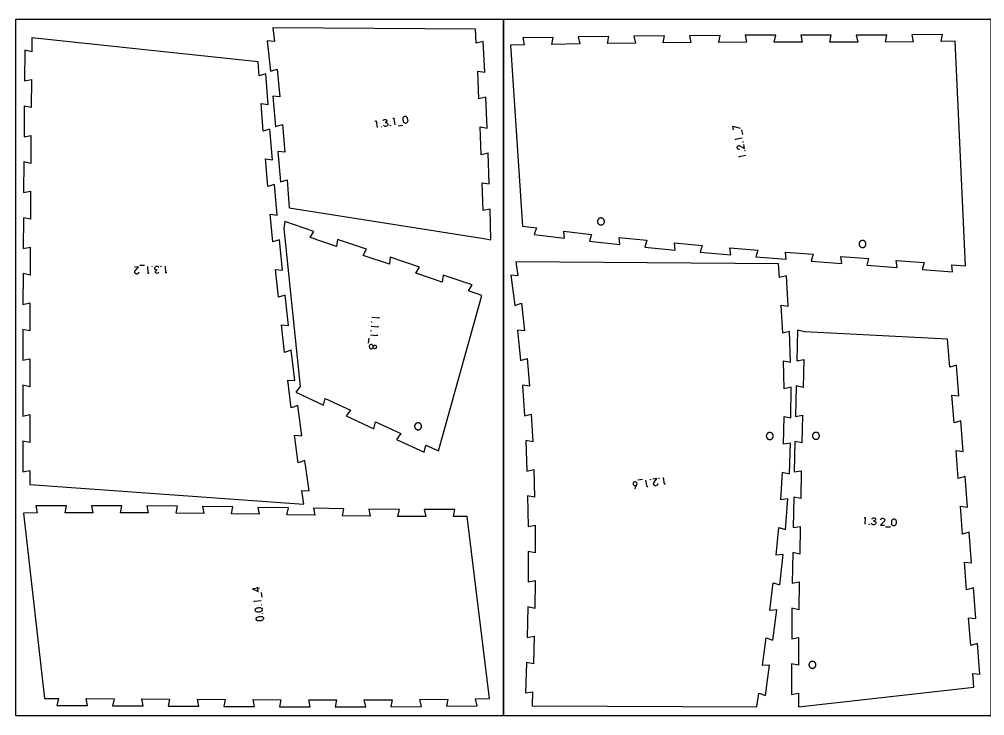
# Model space of a CAD drawing. Header units: millimetres. Extents: x 0 to 7990, y -2108 to -1000.
# Drawn here: x 2105 to 3491, y -2000 to -1000 of the extents above; entities that cross this region are included whole.
import ezdxf

# ---------------------------------------------------------------- set-up
doc = ezdxf.new("R2010")
doc.units = ezdxf.units.MM
doc.header["$MEASUREMENT"] = 0
for name, color, linetype, true_color in [('Default', 18, 'Continuous', 0x000000), ('nest$l_engrave_text', 5, 'Continuous', 0x0000ff), ('nest$l_inner_cut', 3, 'Continuous', 0x00ff00), ('nest$l_outer_cut', 1, 'Continuous', 0xff0000)]:
    doc.layers.add(name, color=color, linetype=linetype, true_color=true_color)

msp = doc.modelspace()

# ---------------------------------------------------------------- linework, layer by layer
at = {"layer": 'Default'}
for points in [[(2100, -2000), (2100, -1000), (2800, -1000), (2800, -2000)], [(2800, -2000), (2800, -1000), (3500, -1000), (3500, -2000)]]:
    msp.add_lwpolyline(points, close=True, dxfattribs=at)
at = {"layer": 'nest$l_engrave_text'}
for points in [[(2616, -1146.2), (2617.4, -1146), (2619, -1155.6)], [(2627.5, -1145.9), (2627.9, -1145), (2628.3, -1144.5), (2628.9, -1144), (2629.7, -1143.7), (2630.7, -1143.7), (2631.5, -1144.1), (2632.2, -1144.7), (2632.5, -1145.6), (2632.4, -1146.5), (2632, -1147.3), (2631.3, -1147.9), (2630.4, -1148.2), (2631.8, -1148.4), (2632.9, -1148.8), (2633.6, -1149.4), (2633.9, -1150.3), (2633.9, -1151), (2633.9, -1151.7), (2633.6, -1152.3), (2633.3, -1152.8), (2632.3, -1153.5), (2630.9, -1153.9), (2630.1, -1153.9), (2629.3, -1153.5), (2628.7, -1153), (2628.1, -1152.2)], [(2641.2, -1142.2), (2642.6, -1142), (2644.2, -1151.6)], [(2649, -1152.9), (2655.7, -1151.8)], [(3130.6, -1158.9), (3129.4, -1153.4), (3140.1, -1156.4)], [(3144, -1165.2), (3142.5, -1158.6)], [(3133.7, -1173.5), (3133.4, -1172.1), (3142.9, -1170)], [(3139, -1187.1), (3138.5, -1187), (3137.8, -1187), (3137.3, -1186.7), (3136.8, -1186.4), (3136.2, -1185.7), (3135.8, -1184.8), (3135.7, -1184.3), (3135.7, -1183.7), (3135.8, -1183.2), (3136.1, -1182.7), (3136.8, -1181.8), (3137.3, -1181.5), (3137.8, -1181.3), (3138.8, -1181.3), (3139.1, -1181.3), (3139.2, -1181.4), (3139.7, -1181.5), (3146.2, -1185.3), (3145, -1179.6)], [(3139, -1198.5), (3138.7, -1197.1), (3148.3, -1195)], [(2276.5, -1363), (2276.4, -1363.5), (2276.2, -1364.2), (2275.9, -1364.7), (2275.5, -1365.1), (2274.7, -1365.6), (2273.8, -1365.8), (2273.2, -1365.8), (2272.7, -1365.7), (2272.1, -1365.5), (2271.7, -1365.1), (2271, -1364.2), (2270.8, -1363.7), (2270.7, -1363.2), (2270.8, -1362.2), (2270.9, -1361.9), (2270.9, -1361.8), (2271.2, -1361.4), (2276, -1355.6), (2270.2, -1355.8)], [(2284.9, -1353.3), (2278.1, -1353.6)], [(2291.3, -1364.9), (2289.8, -1365), (2289.5, -1355.2)], [(2305.3, -1362.9), (2304.8, -1363.7), (2304.4, -1364.2), (2303.7, -1364.6), (2302.8, -1364.8), (2301.9, -1364.7), (2301.1, -1364.2), (2300.5, -1363.5), (2300.3, -1362.6), (2300.5, -1361.7), (2301.1, -1361), (2301.8, -1360.5), (2302.8, -1360.2), (2301.4, -1359.9), (2300.3, -1359.4), (2299.7, -1358.7), (2299.5, -1357.8), (2299.5, -1357), (2299.7, -1356.4), (2300, -1355.8), (2300.4, -1355.3), (2301.5, -1354.7), (2302.9, -1354.5), (2303.7, -1354.6), (2304.5, -1355.1), (2305, -1355.7), (2305.5, -1356.6)], [(2316.8, -1364), (2315.3, -1364.1), (2315, -1354.3)], [(2620.1, -1440.5), (2619.9, -1441.9), (2610.2, -1441)], [(2621.2, -1427.8), (2621, -1429.2), (2611.3, -1428.3)], [(2618.9, -1453.2), (2618.8, -1454.6), (2609.1, -1453.8)], [(2606.7, -1458.1), (2606.1, -1464.9)], [(2999.9, -1660.6), (2993.2, -1661.7)], [(3007.6, -1671.3), (3006.2, -1671.5), (3004.7, -1661.9)], [(3021.5, -1666.7), (3021.5, -1667.2), (3021.3, -1667.9), (3021.1, -1668.4), (3020.8, -1668.8), (3020, -1669.4), (3019.1, -1669.8), (3018.6, -1669.9), (3018, -1669.8), (3017.4, -1669.6), (3016.9, -1669.4), (3016.2, -1668.6), (3015.9, -1668.1), (3015.7, -1667.6), (3015.7, -1666.6), (3015.8, -1666.3), (3015.8, -1666.2), (3016, -1665.7), (3020.1, -1659.4), (3014.4, -1660.3)], [(3032.9, -1667.3), (3031.5, -1667.5), (3029.9, -1657.9)], [(2988.9, -1674.4), (2991.5, -1668.5), (2991.7, -1668), (2991.8, -1667.4), (2991.9, -1667), (2991.8, -1666.2), (2991.5, -1665.5), (2991, -1664.9), (2990.4, -1664.5), (2989.7, -1664.3), (2988.9, -1664.2), (2988.1, -1664.4), (2987.4, -1664.8), (2986.8, -1665.3), (2986.4, -1666.1), (2986.3, -1666.7), (2986.4, -1667.5), (2986.6, -1668.3), (2987.1, -1668.9), (2987.7, -1669.4), (2988.5, -1669.6), (2989.2, -1669.6), (2990.1, -1669.4), (2990.5, -1669.2), (2990.9, -1669), (2991.3, -1668.6), (2991.7, -1668)], [(3318, -1715.3), (3319.4, -1715.4), (3318.9, -1725.1)], [(3329.2, -1717.4), (3329.8, -1716.6), (3330.3, -1716.1), (3331, -1715.8), (3331.9, -1715.7), (3332.8, -1715.9), (3333.6, -1716.4), (3334.1, -1717.2), (3334.2, -1718.1), (3334, -1719), (3333.3, -1719.7), (3332.5, -1720.1), (3331.6, -1720.3), (3332.9, -1720.7), (3333.9, -1721.3), (3334.5, -1722.1), (3334.6, -1723), (3334.5, -1723.7), (3334.3, -1724.4), (3333.9, -1724.9), (3333.5, -1725.3), (3332.4, -1725.9), (3330.9, -1726), (3330.1, -1725.8), (3329.4, -1725.2), (3329, -1724.6), (3328.5, -1723.7)], [(3341.7, -1718.9), (3341.8, -1718.5), (3342.1, -1717.8), (3342.5, -1717.3), (3342.9, -1717), (3343.7, -1716.5), (3344.7, -1716.4), (3345.2, -1716.4), (3345.8, -1716.6), (3346.3, -1716.9), (3346.7, -1717.2), (3347.3, -1718.2), (3347.5, -1718.7), (3347.5, -1719.2), (3347.3, -1720.2), (3347.2, -1720.5), (3347.2, -1720.6), (3346.9, -1721), (3341.6, -1726.3), (3347.4, -1726.6)], [(3348.8, -1728.7), (3355.6, -1729)], [(2449.9, -1816.7), (2439.9, -1817.9), (2448, -1821.7), (2447.2, -1815.6)], [(2453.5, -1829.8), (2452.7, -1823)], [(2442.6, -1837.1), (2442.4, -1835.7), (2452.1, -1834.5)]]:
    msp.add_lwpolyline(points, dxfattribs=at)
for points in [[(2658.5, -1149.1), (2657.9, -1148.7), (2657.2, -1148), (2656.7, -1147.1), (2656.7, -1147), (2656.6, -1146.8), (2656.5, -1146.5), (2656.4, -1146.1), (2656.2, -1144.9), (2656, -1143.6), (2656, -1143.1), (2656, -1142.8), (2656, -1142.5), (2656, -1142.4), (2656.3, -1141.2), (2656.5, -1140.7), (2656.6, -1140.4), (2657.2, -1139.8), (2657.8, -1139.4), (2658.4, -1139.2), (2659.2, -1139.1), (2660, -1139.3), (2660.6, -1139.7), (2661.2, -1140.3), (2661.5, -1140.9), (2661.9, -1141.7), (2662.1, -1142.4), (2662.3, -1143.4), (2662.5, -1144.4), (2662.6, -1145.2), (2662.6, -1146.1), (2662.5, -1146.7), (2662.3, -1147.4), (2662, -1148), (2661.6, -1148.6), (2661.2, -1148.9), (2660.6, -1149.2), (2660.1, -1149.4), (2659.3, -1149.4)], [(2625.3, -1154.2), (2625.4, -1154.2), (2625.5, -1154.3), (2625.5, -1154.5), (2625.3, -1154.6), (2625.2, -1154.6), (2625.1, -1154.4), (2625.1, -1154.2)], [(2637.9, -1152.2), (2638.1, -1152.2), (2638.1, -1152.3), (2638.1, -1152.5), (2637.9, -1152.6), (2637.8, -1152.6), (2637.7, -1152.4), (2637.7, -1152.2)], [(3143.8, -1176.3), (3143.8, -1176.1), (3144, -1176), (3144.2, -1176), (3144.3, -1176.2), (3144.2, -1176.4), (3144.1, -1176.5), (3143.9, -1176.4)], [(3146.5, -1188.8), (3146.5, -1188.6), (3146.6, -1188.5), (3146.8, -1188.5), (3146.9, -1188.7), (3146.9, -1188.9), (3146.7, -1189), (3146.5, -1188.9)], [(2295.8, -1355.4), (2295.6, -1355.4), (2295.6, -1355.2), (2295.6, -1355), (2295.8, -1355), (2295.9, -1355), (2296, -1355.2), (2296, -1355.4)], [(2308.5, -1355), (2308.4, -1354.9), (2308.3, -1354.8), (2308.4, -1354.6), (2308.5, -1354.5), (2308.7, -1354.6), (2308.8, -1354.7), (2308.7, -1354.9)], [(2611.2, -1434.8), (2611.1, -1435), (2610.9, -1435), (2610.8, -1434.9), (2610.7, -1434.8), (2610.8, -1434.6), (2611, -1434.6), (2611.1, -1434.6)], [(2610.1, -1447.5), (2610, -1447.7), (2609.8, -1447.7), (2609.7, -1447.7), (2609.6, -1447.5), (2609.7, -1447.3), (2609.9, -1447.3), (2610, -1447.3)], [(2613, -1470.8), (2613, -1470), (2612.9, -1469.3), (2612.6, -1468.6), (2612.3, -1468), (2611.7, -1467.4), (2611.2, -1467.1), (2610.5, -1466.9), (2609.7, -1467), (2608.9, -1467.3), (2608.3, -1467.8), (2607.8, -1468.6), (2607.5, -1469.5), (2607.5, -1470.3), (2607.6, -1471), (2607.8, -1471.6), (2608.1, -1472.1), (2608.7, -1472.6), (2609.3, -1473), (2610, -1473.1), (2610.6, -1473.1), (2611.2, -1472.9), (2611.7, -1472.6), (2612.1, -1472.3), (2612.5, -1471.8), (2612.8, -1471.3), (2612.9, -1470.4), (2613.1, -1469.7), (2613.4, -1469.1), (2614, -1468.5), (2614.6, -1468.2), (2615.2, -1468), (2615.7, -1468), (2616.1, -1468), (2616.7, -1468.3), (2617.2, -1468.9), (2617.5, -1469.5), (2617.7, -1470.2), (2617.7, -1470.9), (2617.5, -1471.5), (2617.2, -1472.1), (2616.8, -1472.5), (2616.3, -1472.9), (2615.6, -1473), (2615.1, -1473), (2614.6, -1472.9), (2614, -1472.5), (2613.5, -1471.9), (2613.1, -1471.3)], [(3011, -1661.3), (3010.8, -1661.3), (3010.7, -1661.1), (3010.8, -1661), (3010.9, -1660.9), (3011.1, -1660.9), (3011.2, -1661.1), (3011.1, -1661.2)], [(3023.6, -1659.3), (3023.4, -1659.3), (3023.3, -1659.1), (3023.4, -1659), (3023.5, -1658.9), (3023.7, -1658.9), (3023.8, -1659.1), (3023.8, -1659.3)], [(3358.9, -1727), (3358.4, -1726.5), (3357.9, -1725.7), (3357.6, -1724.7), (3357.6, -1724.6), (3357.6, -1724.4), (3357.5, -1724), (3357.5, -1723.6), (3357.5, -1722.4), (3357.6, -1721.1), (3357.7, -1720.6), (3357.8, -1720.3), (3357.8, -1720), (3357.9, -1719.9), (3358.4, -1718.8), (3358.7, -1718.4), (3358.9, -1718.1), (3359.5, -1717.6), (3360.2, -1717.3), (3360.9, -1717.2), (3361.7, -1717.4), (3362.4, -1717.7), (3362.9, -1718.2), (3363.3, -1718.9), (3363.6, -1719.5), (3363.8, -1720.4), (3363.8, -1721.2), (3363.8, -1722.2), (3363.8, -1723.2), (3363.7, -1724), (3363.5, -1724.9), (3363.3, -1725.4), (3363, -1726.1), (3362.6, -1726.6), (3362.1, -1727.1), (3361.6, -1727.4), (3361, -1727.6), (3360.4, -1727.6), (3359.6, -1727.4)], [(3325.4, -1725), (3325.5, -1725.1), (3325.6, -1725.2), (3325.5, -1725.4), (3325.3, -1725.5), (3325.2, -1725.4), (3325.1, -1725.2), (3325.2, -1725)], [(3338.1, -1725.7), (3338.3, -1725.7), (3338.3, -1725.9), (3338.3, -1726.1), (3338.1, -1726.1), (3337.9, -1726.1), (3337.9, -1725.9), (3337.9, -1725.7)], [(2452.4, -1840.8), (2452.4, -1840.6), (2452.6, -1840.6), (2452.8, -1840.6), (2452.9, -1840.8), (2452.8, -1840.9), (2452.7, -1841), (2452.5, -1841)], [(2453.6, -1849), (2453.2, -1849.6), (2452.5, -1850.2), (2451.6, -1850.6), (2451.5, -1850.7), (2451.3, -1850.7), (2451, -1850.8), (2450.5, -1850.9), (2449.3, -1851.1), (2448.1, -1851.2), (2447.6, -1851.2), (2447.2, -1851.2), (2446.9, -1851.2), (2446.8, -1851.2), (2445.6, -1850.9), (2445.2, -1850.7), (2444.9, -1850.5), (2444.2, -1850), (2443.9, -1849.3), (2443.7, -1848.7), (2443.7, -1847.9), (2443.9, -1847.1), (2444.3, -1846.6), (2444.9, -1846), (2445.5, -1845.6), (2446.3, -1845.3), (2447.1, -1845.1), (2448.1, -1844.9), (2449.1, -1844.8), (2449.9, -1844.7), (2450.7, -1844.8), (2451.3, -1844.8), (2452, -1845), (2452.7, -1845.4), (2453.2, -1845.8), (2453.5, -1846.2), (2453.8, -1846.8), (2454, -1847.4), (2453.9, -1848.1)], [(2454, -1853.5), (2454, -1853.3), (2454.2, -1853.2), (2454.3, -1853.3), (2454.4, -1853.4), (2454.4, -1853.6), (2454.2, -1853.7), (2454, -1853.7)], [(2455.2, -1861.6), (2454.8, -1862.3), (2454.1, -1862.8), (2453.1, -1863.3), (2453, -1863.3), (2452.8, -1863.4), (2452.5, -1863.5), (2452.1, -1863.6), (2450.9, -1863.8), (2449.6, -1863.9), (2449.1, -1863.9), (2448.8, -1863.9), (2448.5, -1863.9), (2448.4, -1863.9), (2447.2, -1863.6), (2446.7, -1863.4), (2446.4, -1863.2), (2445.8, -1862.6), (2445.4, -1862), (2445.2, -1861.4), (2445.2, -1860.5), (2445.4, -1859.8), (2445.8, -1859.2), (2446.5, -1858.6), (2447, -1858.3), (2447.9, -1858), (2448.6, -1857.8), (2449.6, -1857.6), (2450.6, -1857.5), (2451.5, -1857.4), (2452.3, -1857.4), (2452.9, -1857.5), (2453.6, -1857.7), (2454.2, -1858.1), (2454.7, -1858.5), (2455.1, -1858.9), (2455.4, -1859.5), (2455.5, -1860), (2455.5, -1860.8)]]:
    msp.add_lwpolyline(points, close=True, dxfattribs=at)
at = {"layer": 'nest$l_inner_cut'}
for points in [[(2939.1, -1285.4), (2938.9, -1285.4), (2938.7, -1285.5), (2938.6, -1285.5), (2938.4, -1285.6), (2938.2, -1285.7), (2938.1, -1285.7), (2937.9, -1285.8), (2937.8, -1285.9), (2937.6, -1286), (2937.5, -1286), (2937.3, -1286.1), (2937.2, -1286.2), (2937, -1286.3), (2936.9, -1286.4), (2936.8, -1286.6), (2936.6, -1286.7), (2936.5, -1286.8), (2936.4, -1286.9), (2936.3, -1287.1), (2936.2, -1287.2), (2936.1, -1287.3), (2936, -1287.5), (2935.9, -1287.6), (2935.8, -1287.8), (2935.7, -1287.9), (2935.6, -1288.1), (2935.5, -1288.2), (2935.5, -1288.4), (2935.4, -1288.6), (2935.3, -1288.7), (2935.3, -1288.9), (2935.3, -1289), (2935.2, -1289.2), (2935.2, -1289.4), (2935.1, -1289.6), (2935.1, -1289.7), (2935.1, -1289.9), (2935.1, -1290.1), (2935.1, -1290.3), (2935.1, -1290.4), (2935.1, -1290.6), (2935.1, -1290.8), (2935.1, -1290.9), (2935.2, -1291.1), (2935.2, -1291.3), (2935.2, -1291.5), (2935.3, -1291.6), (2935.3, -1291.8), (2935.4, -1292), (2935.4, -1292.1), (2935.5, -1292.3), (2935.6, -1292.4), (2935.7, -1292.6), (2935.7, -1292.7), (2935.8, -1292.9), (2935.9, -1293), (2936, -1293.2), (2936.1, -1293.3), (2936.2, -1293.5), (2936.3, -1293.6), (2936.5, -1293.7), (2936.6, -1293.8), (2936.7, -1294), (2936.8, -1294.1), (2937, -1294.2), (2937.1, -1294.3), (2937.2, -1294.4), (2937.4, -1294.5), (2937.5, -1294.6), (2937.7, -1294.7), (2937.8, -1294.8), (2938, -1294.8), (2938.2, -1294.9), (2938.3, -1295), (2938.5, -1295), (2938.6, -1295.1), (2938.8, -1295.1), (2939, -1295.2), (2939.2, -1295.2), (2939.3, -1295.2), (2939.5, -1295.3), (2939.7, -1295.3), (2939.8, -1295.3), (2940, -1295.3), (2940.2, -1295.3), (2940.4, -1295.3), (2940.5, -1295.3), (2940.7, -1295.3), (2940.9, -1295.2), (2941, -1295.2), (2941.2, -1295.2), (2941.4, -1295.1), (2941.6, -1295.1), (2941.7, -1295), (2941.9, -1295), (2942, -1294.9), (2942.2, -1294.8), (2942.4, -1294.7), (2942.5, -1294.7), (2942.7, -1294.6), (2942.8, -1294.5), (2943, -1294.4), (2943.1, -1294.3), (2943.2, -1294.2), (2943.4, -1294.1), (2943.5, -1294), (2943.6, -1293.8), (2943.7, -1293.7), (2943.9, -1293.6), (2944, -1293.4), (2944.1, -1293.3), (2944.2, -1293.2), (2944.3, -1293), (2944.4, -1292.9), (2944.5, -1292.7), (2944.5, -1292.6), (2944.6, -1292.4), (2944.7, -1292.3), (2944.8, -1292.1), (2944.8, -1291.9), (2944.9, -1291.8), (2944.9, -1291.6), (2945, -1291.4), (2945, -1291.3), (2945, -1291.1), (2945.1, -1290.9), (2945.1, -1290.8), (2945.1, -1290.6), (2945.1, -1290.4), (2945.1, -1290.2), (2945.1, -1290.1), (2945.1, -1289.9), (2945.1, -1289.7), (2945, -1289.5), (2945, -1289.4), (2945, -1289.2), (2944.9, -1289), (2944.9, -1288.9), (2944.8, -1288.7), (2944.8, -1288.5), (2944.7, -1288.4), (2944.6, -1288.2), (2944.6, -1288.1), (2944.5, -1287.9), (2944.4, -1287.8), (2944.3, -1287.6), (2944.2, -1287.5), (2944.1, -1287.3), (2944, -1287.2), (2943.9, -1287.1), (2943.8, -1286.9), (2943.7, -1286.8), (2943.5, -1286.7), (2943.4, -1286.6), (2943.3, -1286.4), (2943.2, -1286.3), (2943, -1286.2), (2942.9, -1286.1), (2942.7, -1286), (2942.6, -1285.9), (2942.4, -1285.9), (2942.3, -1285.8), (2942.1, -1285.7), (2942, -1285.6), (2941.8, -1285.6), (2941.6, -1285.5), (2941.5, -1285.5), (2941.3, -1285.4), (2941.1, -1285.4), (2941, -1285.4), (2940.8, -1285.3), (2940.6, -1285.3), (2940.4, -1285.3), (2940.3, -1285.3), (2940.1, -1285.3), (2939.9, -1285.3), (2939.7, -1285.3), (2939.6, -1285.3), (2939.4, -1285.3), (2939.2, -1285.4)], [(3314.6, -1317.7), (3314.4, -1317.8), (3314.2, -1317.8), (3314.1, -1317.9), (3313.9, -1317.9), (3313.7, -1318), (3313.6, -1318.1), (3313.4, -1318.1), (3313.3, -1318.2), (3313.1, -1318.3), (3313, -1318.4), (3312.8, -1318.5), (3312.7, -1318.6), (3312.5, -1318.7), (3312.4, -1318.8), (3312.3, -1318.9), (3312.1, -1319), (3312, -1319.2), (3311.9, -1319.3), (3311.8, -1319.4), (3311.7, -1319.5), (3311.6, -1319.7), (3311.5, -1319.8), (3311.4, -1320), (3311.3, -1320.1), (3311.2, -1320.3), (3311.1, -1320.4), (3311.1, -1320.6), (3311, -1320.7), (3310.9, -1320.9), (3310.9, -1321.1), (3310.8, -1321.2), (3310.8, -1321.4), (3310.7, -1321.6), (3310.7, -1321.7), (3310.7, -1321.9), (3310.6, -1322.1), (3310.6, -1322.3), (3310.6, -1322.4), (3310.6, -1322.6), (3310.6, -1322.8), (3310.6, -1322.9), (3310.6, -1323.1), (3310.7, -1323.3), (3310.7, -1323.5), (3310.7, -1323.6), (3310.7, -1323.8), (3310.8, -1324), (3310.8, -1324.1), (3310.9, -1324.3), (3311, -1324.5), (3311, -1324.6), (3311.1, -1324.8), (3311.2, -1324.9), (3311.3, -1325.1), (3311.3, -1325.2), (3311.4, -1325.4), (3311.5, -1325.5), (3311.6, -1325.7), (3311.7, -1325.8), (3311.9, -1325.9), (3312, -1326.1), (3312.1, -1326.2), (3312.2, -1326.3), (3312.3, -1326.4), (3312.5, -1326.5), (3312.6, -1326.6), (3312.8, -1326.7), (3312.9, -1326.8), (3313.1, -1326.9), (3313.2, -1327), (3313.4, -1327.1), (3313.5, -1327.2), (3313.7, -1327.2), (3313.8, -1327.3), (3314, -1327.4), (3314.2, -1327.4), (3314.3, -1327.5), (3314.5, -1327.5), (3314.7, -1327.5), (3314.8, -1327.6), (3315, -1327.6), (3315.2, -1327.6), (3315.4, -1327.6), (3315.5, -1327.6), (3315.7, -1327.6), (3315.9, -1327.6), (3316, -1327.6), (3316.2, -1327.6), (3316.4, -1327.6), (3316.6, -1327.5), (3316.7, -1327.5), (3316.9, -1327.5), (3317.1, -1327.4), (3317.2, -1327.4), (3317.4, -1327.3), (3317.6, -1327.2), (3317.7, -1327.2), (3317.9, -1327.1), (3318, -1327), (3318.2, -1326.9), (3318.3, -1326.8), (3318.5, -1326.7), (3318.6, -1326.6), (3318.7, -1326.5), (3318.9, -1326.4), (3319, -1326.3), (3319.1, -1326.2), (3319.3, -1326.1), (3319.4, -1325.9), (3319.5, -1325.8), (3319.6, -1325.7), (3319.7, -1325.5), (3319.8, -1325.4), (3319.9, -1325.2), (3320, -1325.1), (3320.1, -1324.9), (3320.1, -1324.8), (3320.2, -1324.6), (3320.3, -1324.5), (3320.3, -1324.3), (3320.4, -1324.1), (3320.4, -1324), (3320.5, -1323.8), (3320.5, -1323.6), (3320.5, -1323.5), (3320.6, -1323.3), (3320.6, -1323.1), (3320.6, -1322.9), (3320.6, -1322.8), (3320.6, -1322.6), (3320.6, -1322.4), (3320.6, -1322.2), (3320.6, -1322.1), (3320.6, -1321.9), (3320.5, -1321.7), (3320.5, -1321.6), (3320.5, -1321.4), (3320.4, -1321.2), (3320.4, -1321.1), (3320.3, -1320.9), (3320.2, -1320.7), (3320.2, -1320.6), (3320.1, -1320.4), (3320, -1320.3), (3319.9, -1320.1), (3319.8, -1320), (3319.7, -1319.8), (3319.6, -1319.7), (3319.5, -1319.5), (3319.4, -1319.4), (3319.3, -1319.3), (3319.2, -1319.1), (3319.1, -1319), (3318.9, -1318.9), (3318.8, -1318.8), (3318.7, -1318.7), (3318.5, -1318.6), (3318.4, -1318.5), (3318.2, -1318.4), (3318.1, -1318.3), (3317.9, -1318.2), (3317.8, -1318.1), (3317.6, -1318.1), (3317.5, -1318), (3317.3, -1317.9), (3317.1, -1317.9), (3317, -1317.8), (3316.8, -1317.8), (3316.6, -1317.7), (3316.5, -1317.7), (3316.3, -1317.7), (3316.1, -1317.7), (3316, -1317.6), (3315.8, -1317.6), (3315.6, -1317.6), (3315.4, -1317.6), (3315.3, -1317.6), (3315.1, -1317.7), (3314.9, -1317.7), (3314.7, -1317.7)], [(2677.1, -1589.4), (2677.3, -1589.4), (2677.5, -1589.5), (2677.6, -1589.5), (2677.8, -1589.4), (2678, -1589.4), (2678.2, -1589.4), (2678.3, -1589.4), (2678.5, -1589.4), (2678.7, -1589.3), (2678.8, -1589.3), (2679, -1589.2), (2679.2, -1589.2), (2679.3, -1589.1), (2679.5, -1589.1), (2679.7, -1589), (2679.8, -1588.9), (2680, -1588.8), (2680.1, -1588.8), (2680.3, -1588.7), (2680.4, -1588.6), (2680.5, -1588.5), (2680.7, -1588.4), (2680.8, -1588.2), (2680.9, -1588.1), (2681.1, -1588), (2681.2, -1587.9), (2681.3, -1587.8), (2681.4, -1587.6), (2681.5, -1587.5), (2681.6, -1587.3), (2681.7, -1587.2), (2681.8, -1587.1), (2681.9, -1586.9), (2682, -1586.8), (2682.1, -1586.6), (2682.1, -1586.4), (2682.2, -1586.3), (2682.3, -1586.1), (2682.3, -1586), (2682.4, -1585.8), (2682.4, -1585.6), (2682.5, -1585.5), (2682.5, -1585.3), (2682.5, -1585.1), (2682.5, -1584.9), (2682.5, -1584.8), (2682.6, -1584.6), (2682.6, -1584.4), (2682.6, -1584.2), (2682.5, -1584.1), (2682.5, -1583.9), (2682.5, -1583.7), (2682.5, -1583.6), (2682.4, -1583.4), (2682.4, -1583.2), (2682.4, -1583), (2682.3, -1582.9), (2682.2, -1582.7), (2682.2, -1582.6), (2682.1, -1582.4), (2682, -1582.2), (2682, -1582.1), (2681.9, -1581.9), (2681.8, -1581.8), (2681.7, -1581.6), (2681.6, -1581.5), (2681.5, -1581.4), (2681.4, -1581.2), (2681.3, -1581.1), (2681.1, -1581), (2681, -1580.8), (2680.9, -1580.7), (2680.8, -1580.6), (2680.6, -1580.5), (2680.5, -1580.4), (2680.3, -1580.3), (2680.2, -1580.2), (2680, -1580.1), (2679.9, -1580), (2679.7, -1580), (2679.6, -1579.9), (2679.4, -1579.8), (2679.3, -1579.8), (2679.1, -1579.7), (2678.9, -1579.6), (2678.8, -1579.6), (2678.6, -1579.6), (2678.4, -1579.5), (2678.3, -1579.5), (2678.1, -1579.5), (2677.9, -1579.5), (2677.7, -1579.5), (2677.6, -1579.5), (2677.4, -1579.5), (2677.2, -1579.5), (2677, -1579.5), (2676.9, -1579.5), (2676.7, -1579.5), (2676.5, -1579.6), (2676.4, -1579.6), (2676.2, -1579.6), (2676, -1579.7), (2675.9, -1579.8), (2675.7, -1579.8), (2675.5, -1579.9), (2675.4, -1580), (2675.2, -1580), (2675.1, -1580.1), (2674.9, -1580.2), (2674.8, -1580.3), (2674.6, -1580.4), (2674.5, -1580.5), (2674.4, -1580.6), (2674.2, -1580.7), (2674.1, -1580.8), (2674, -1581), (2673.9, -1581.1), (2673.7, -1581.2), (2673.6, -1581.4), (2673.5, -1581.5), (2673.4, -1581.6), (2673.3, -1581.8), (2673.2, -1581.9), (2673.2, -1582.1), (2673.1, -1582.2), (2673, -1582.4), (2672.9, -1582.6), (2672.9, -1582.7), (2672.8, -1582.9), (2672.8, -1583), (2672.7, -1583.2), (2672.7, -1583.4), (2672.6, -1583.5), (2672.6, -1583.7), (2672.6, -1583.9), (2672.6, -1584.1), (2672.6, -1584.2), (2672.6, -1584.4), (2672.6, -1584.6), (2672.6, -1584.8), (2672.6, -1584.9), (2672.6, -1585.1), (2672.6, -1585.3), (2672.7, -1585.4), (2672.7, -1585.6), (2672.7, -1585.8), (2672.8, -1585.9), (2672.8, -1586.1), (2672.9, -1586.3), (2673, -1586.4), (2673, -1586.6), (2673.1, -1586.8), (2673.2, -1586.9), (2673.3, -1587.1), (2673.4, -1587.2), (2673.5, -1587.3), (2673.6, -1587.5), (2673.7, -1587.6), (2673.8, -1587.8), (2673.9, -1587.9), (2674, -1588), (2674.2, -1588.1), (2674.3, -1588.2), (2674.4, -1588.4), (2674.6, -1588.5), (2674.7, -1588.6), (2674.8, -1588.7), (2675, -1588.7), (2675.1, -1588.8), (2675.3, -1588.9), (2675.5, -1589), (2675.6, -1589.1), (2675.8, -1589.1), (2675.9, -1589.2), (2676.1, -1589.2), (2676.3, -1589.3), (2676.4, -1589.3), (2676.6, -1589.4), (2676.8, -1589.4), (2676.9, -1589.4)], [(3177.5, -1599.2), (3177.6, -1599.3), (3177.6, -1599.5), (3177.6, -1599.7), (3177.7, -1599.8), (3177.8, -1600), (3177.8, -1600.2), (3177.9, -1600.3), (3177.9, -1600.5), (3178, -1600.6), (3178.1, -1600.8), (3178.2, -1600.9), (3178.3, -1601.1), (3178.4, -1601.2), (3178.5, -1601.4), (3178.6, -1601.5), (3178.7, -1601.6), (3178.8, -1601.8), (3178.9, -1601.9), (3179.1, -1602), (3179.2, -1602.1), (3179.3, -1602.3), (3179.5, -1602.4), (3179.6, -1602.5), (3179.7, -1602.6), (3179.9, -1602.7), (3180, -1602.7), (3180.2, -1602.8), (3180.3, -1602.9), (3180.5, -1603), (3180.7, -1603), (3180.8, -1603.1), (3181, -1603.2), (3181.2, -1603.2), (3181.3, -1603.2), (3181.5, -1603.3), (3181.7, -1603.3), (3181.8, -1603.3), (3182, -1603.4), (3182.2, -1603.4), (3182.4, -1603.4), (3182.5, -1603.4), (3182.7, -1603.4), (3182.9, -1603.4), (3183, -1603.3), (3183.2, -1603.3), (3183.4, -1603.3), (3183.6, -1603.3), (3183.7, -1603.2), (3183.9, -1603.2), (3184.1, -1603.1), (3184.2, -1603.1), (3184.4, -1603), (3184.5, -1602.9), (3184.7, -1602.9), (3184.9, -1602.8), (3185, -1602.7), (3185.2, -1602.6), (3185.3, -1602.5), (3185.4, -1602.4), (3185.6, -1602.3), (3185.7, -1602.2), (3185.8, -1602.1), (3186, -1602), (3186.1, -1601.8), (3186.2, -1601.7), (3186.3, -1601.6), (3186.4, -1601.4), (3186.5, -1601.3), (3186.6, -1601.2), (3186.7, -1601), (3186.8, -1600.9), (3186.9, -1600.7), (3187, -1600.6), (3187.1, -1600.4), (3187.1, -1600.2), (3187.2, -1600.1), (3187.2, -1599.9), (3187.3, -1599.7), (3187.3, -1599.6), (3187.4, -1599.4), (3187.4, -1599.2), (3187.4, -1599.1), (3187.5, -1598.9), (3187.5, -1598.7), (3187.5, -1598.5), (3187.5, -1598.4), (3187.5, -1598.2), (3187.5, -1598), (3187.5, -1597.9), (3187.4, -1597.7), (3187.4, -1597.5), (3187.4, -1597.3), (3187.3, -1597.2), (3187.3, -1597), (3187.2, -1596.8), (3187.2, -1596.7), (3187.1, -1596.5), (3187.1, -1596.4), (3187, -1596.2), (3186.9, -1596), (3186.8, -1595.9), (3186.7, -1595.7), (3186.6, -1595.6), (3186.5, -1595.5), (3186.4, -1595.3), (3186.3, -1595.2), (3186.2, -1595), (3186.1, -1594.9), (3186, -1594.8), (3185.8, -1594.7), (3185.7, -1594.6), (3185.6, -1594.5), (3185.4, -1594.3), (3185.3, -1594.2), (3185.1, -1594.2), (3185, -1594.1), (3184.8, -1594), (3184.7, -1593.9), (3184.5, -1593.8), (3184.4, -1593.8), (3184.2, -1593.7), (3184.1, -1593.6), (3183.9, -1593.6), (3183.7, -1593.5), (3183.6, -1593.5), (3183.4, -1593.5), (3183.2, -1593.4), (3183, -1593.4), (3182.9, -1593.4), (3182.7, -1593.4), (3182.5, -1593.4), (3182.3, -1593.4), (3182.2, -1593.4), (3182, -1593.4), (3181.8, -1593.4), (3181.7, -1593.4), (3181.5, -1593.5), (3181.3, -1593.5), (3181.1, -1593.6), (3181, -1593.6), (3180.8, -1593.7), (3180.7, -1593.7), (3180.5, -1593.8), (3180.3, -1593.9), (3180.2, -1593.9), (3180, -1594), (3179.9, -1594.1), (3179.7, -1594.2), (3179.6, -1594.3), (3179.4, -1594.4), (3179.3, -1594.5), (3179.2, -1594.6), (3179, -1594.7), (3178.9, -1594.9), (3178.8, -1595), (3178.7, -1595.1), (3178.6, -1595.3), (3178.5, -1595.4), (3178.4, -1595.5), (3178.3, -1595.7), (3178.2, -1595.8), (3178.1, -1596), (3178, -1596.1), (3177.9, -1596.3), (3177.9, -1596.4), (3177.8, -1596.6), (3177.7, -1596.8), (3177.7, -1596.9), (3177.6, -1597.1), (3177.6, -1597.3), (3177.6, -1597.4), (3177.5, -1597.6), (3177.5, -1597.8), (3177.5, -1598), (3177.5, -1598.1), (3177.5, -1598.3), (3177.5, -1598.5), (3177.5, -1598.6), (3177.5, -1598.8), (3177.5, -1599)], [(3253.8, -1598.3), (3253.8, -1598.2), (3253.8, -1598), (3253.8, -1597.8), (3253.8, -1597.6), (3253.7, -1597.5), (3253.7, -1597.3), (3253.7, -1597.1), (3253.6, -1597), (3253.6, -1596.8), (3253.6, -1596.6), (3253.5, -1596.5), (3253.4, -1596.3), (3253.4, -1596.1), (3253.3, -1596), (3253.2, -1595.8), (3253.2, -1595.7), (3253.1, -1595.5), (3253, -1595.4), (3252.9, -1595.2), (3252.8, -1595.1), (3252.7, -1594.9), (3252.6, -1594.8), (3252.4, -1594.7), (3252.3, -1594.6), (3252.2, -1594.4), (3252.1, -1594.3), (3251.9, -1594.2), (3251.8, -1594.1), (3251.7, -1594), (3251.5, -1593.9), (3251.4, -1593.8), (3251.2, -1593.7), (3251.1, -1593.6), (3250.9, -1593.6), (3250.8, -1593.5), (3250.6, -1593.4), (3250.4, -1593.4), (3250.3, -1593.3), (3250.1, -1593.3), (3249.9, -1593.2), (3249.8, -1593.2), (3249.6, -1593.1), (3249.4, -1593.1), (3249.3, -1593.1), (3249.1, -1593.1), (3248.9, -1593.1), (3248.7, -1593.1), (3248.6, -1593.1), (3248.4, -1593.1), (3248.2, -1593.1), (3248, -1593.1), (3247.9, -1593.2), (3247.7, -1593.2), (3247.5, -1593.2), (3247.4, -1593.3), (3247.2, -1593.3), (3247, -1593.4), (3246.9, -1593.4), (3246.7, -1593.5), (3246.6, -1593.6), (3246.4, -1593.7), (3246.3, -1593.8), (3246.1, -1593.8), (3246, -1593.9), (3245.8, -1594), (3245.7, -1594.1), (3245.5, -1594.3), (3245.4, -1594.4), (3245.3, -1594.5), (3245.2, -1594.6), (3245, -1594.7), (3244.9, -1594.9), (3244.8, -1595), (3244.7, -1595.1), (3244.6, -1595.3), (3244.5, -1595.4), (3244.4, -1595.6), (3244.4, -1595.7), (3244.3, -1595.9), (3244.2, -1596), (3244.1, -1596.2), (3244.1, -1596.4), (3244, -1596.5), (3244, -1596.7), (3243.9, -1596.9), (3243.9, -1597), (3243.9, -1597.2), (3243.8, -1597.4), (3243.8, -1597.5), (3243.8, -1597.7), (3243.8, -1597.9), (3243.8, -1598.1), (3243.8, -1598.2), (3243.8, -1598.4), (3243.8, -1598.6), (3243.8, -1598.8), (3243.9, -1598.9), (3243.9, -1599.1), (3243.9, -1599.3), (3244, -1599.4), (3244, -1599.6), (3244.1, -1599.8), (3244.1, -1599.9), (3244.2, -1600.1), (3244.3, -1600.3), (3244.4, -1600.4), (3244.4, -1600.6), (3244.5, -1600.7), (3244.6, -1600.9), (3244.7, -1601), (3244.8, -1601.1), (3244.9, -1601.3), (3245, -1601.4), (3245.2, -1601.5), (3245.3, -1601.7), (3245.4, -1601.8), (3245.5, -1601.9), (3245.7, -1602), (3245.8, -1602.1), (3246, -1602.2), (3246.1, -1602.3), (3246.2, -1602.4), (3246.4, -1602.5), (3246.6, -1602.6), (3246.7, -1602.6), (3246.9, -1602.7), (3247, -1602.8), (3247.2, -1602.8), (3247.4, -1602.9), (3247.5, -1602.9), (3247.7, -1603), (3247.9, -1603), (3248, -1603), (3248.2, -1603), (3248.4, -1603.1), (3248.6, -1603.1), (3248.7, -1603.1), (3248.9, -1603.1), (3249.1, -1603.1), (3249.3, -1603), (3249.4, -1603), (3249.6, -1603), (3249.8, -1603), (3249.9, -1602.9), (3250.1, -1602.9), (3250.3, -1602.8), (3250.4, -1602.8), (3250.6, -1602.7), (3250.8, -1602.7), (3250.9, -1602.6), (3251.1, -1602.5), (3251.2, -1602.4), (3251.4, -1602.3), (3251.5, -1602.3), (3251.7, -1602.2), (3251.8, -1602), (3251.9, -1601.9), (3252.1, -1601.8), (3252.2, -1601.7), (3252.3, -1601.6), (3252.4, -1601.5), (3252.6, -1601.3), (3252.7, -1601.2), (3252.8, -1601.1), (3252.9, -1600.9), (3253, -1600.8), (3253.1, -1600.6), (3253.2, -1600.5), (3253.2, -1600.3), (3253.3, -1600.2), (3253.4, -1600), (3253.4, -1599.9), (3253.5, -1599.7), (3253.6, -1599.5), (3253.6, -1599.4), (3253.6, -1599.2), (3253.7, -1599), (3253.7, -1598.9), (3253.7, -1598.7), (3253.8, -1598.5)], [(3248.6, -1927.2), (3248.6, -1927), (3248.6, -1926.9), (3248.6, -1926.7), (3248.6, -1926.5), (3248.6, -1926.4), (3248.6, -1926.2), (3248.6, -1926), (3248.5, -1925.8), (3248.5, -1925.7), (3248.4, -1925.5), (3248.4, -1925.3), (3248.3, -1925.2), (3248.3, -1925), (3248.2, -1924.9), (3248.1, -1924.7), (3248, -1924.6), (3247.9, -1924.4), (3247.9, -1924.3), (3247.8, -1924.1), (3247.7, -1924), (3247.5, -1923.8), (3247.4, -1923.7), (3247.3, -1923.6), (3247.2, -1923.4), (3247.1, -1923.3), (3246.9, -1923.2), (3246.8, -1923.1), (3246.7, -1923), (3246.5, -1922.9), (3246.4, -1922.8), (3246.2, -1922.7), (3246.1, -1922.6), (3245.9, -1922.5), (3245.8, -1922.4), (3245.6, -1922.4), (3245.5, -1922.3), (3245.3, -1922.2), (3245.1, -1922.2), (3245, -1922.1), (3244.8, -1922.1), (3244.6, -1922.1), (3244.5, -1922), (3244.3, -1922), (3244.1, -1922), (3244, -1922), (3243.8, -1922), (3243.6, -1922), (3243.4, -1922), (3243.3, -1922), (3243.1, -1922), (3242.9, -1922), (3242.7, -1922), (3242.6, -1922.1), (3242.4, -1922.1), (3242.2, -1922.2), (3242.1, -1922.2), (3241.9, -1922.3), (3241.7, -1922.3), (3241.6, -1922.4), (3241.4, -1922.5), (3241.3, -1922.6), (3241.1, -1922.6), (3241, -1922.7), (3240.8, -1922.8), (3240.7, -1922.9), (3240.6, -1923), (3240.4, -1923.1), (3240.3, -1923.3), (3240.2, -1923.4), (3240, -1923.5), (3239.9, -1923.6), (3239.8, -1923.8), (3239.7, -1923.9), (3239.6, -1924), (3239.5, -1924.2), (3239.4, -1924.3), (3239.3, -1924.5), (3239.2, -1924.6), (3239.2, -1924.8), (3239.1, -1924.9), (3239, -1925.1), (3238.9, -1925.3), (3238.9, -1925.4), (3238.8, -1925.6), (3238.8, -1925.8), (3238.8, -1925.9), (3238.7, -1926.1), (3238.7, -1926.3), (3238.7, -1926.4), (3238.7, -1926.6), (3238.7, -1926.8), (3238.6, -1927), (3238.7, -1927.1), (3238.7, -1927.3), (3238.7, -1927.5), (3238.7, -1927.7), (3238.7, -1927.8), (3238.8, -1928), (3238.8, -1928.2), (3238.8, -1928.3), (3238.9, -1928.5), (3238.9, -1928.7), (3239, -1928.8), (3239.1, -1929), (3239.1, -1929.1), (3239.2, -1929.3), (3239.3, -1929.4), (3239.4, -1929.6), (3239.5, -1929.7), (3239.6, -1929.9), (3239.7, -1930), (3239.8, -1930.2), (3239.9, -1930.3), (3240, -1930.4), (3240.2, -1930.5), (3240.3, -1930.7), (3240.4, -1930.8), (3240.6, -1930.9), (3240.7, -1931), (3240.8, -1931.1), (3241, -1931.2), (3241.1, -1931.3), (3241.3, -1931.4), (3241.4, -1931.4), (3241.6, -1931.5), (3241.7, -1931.6), (3241.9, -1931.6), (3242.1, -1931.7), (3242.2, -1931.8), (3242.4, -1931.8), (3242.6, -1931.8), (3242.7, -1931.9), (3242.9, -1931.9), (3243.1, -1931.9), (3243.3, -1931.9), (3243.4, -1932), (3243.6, -1932), (3243.8, -1932), (3244, -1932), (3244.1, -1931.9), (3244.3, -1931.9), (3244.5, -1931.9), (3244.6, -1931.9), (3244.8, -1931.8), (3245, -1931.8), (3245.1, -1931.7), (3245.3, -1931.7), (3245.5, -1931.6), (3245.6, -1931.6), (3245.8, -1931.5), (3245.9, -1931.4), (3246.1, -1931.3), (3246.2, -1931.2), (3246.4, -1931.1), (3246.5, -1931), (3246.7, -1930.9), (3246.8, -1930.8), (3246.9, -1930.7), (3247.1, -1930.6), (3247.2, -1930.5), (3247.3, -1930.4), (3247.4, -1930.2), (3247.5, -1930.1), (3247.7, -1930), (3247.8, -1929.8), (3247.9, -1929.7), (3247.9, -1929.5), (3248, -1929.4), (3248.1, -1929.2), (3248.2, -1929.1), (3248.3, -1928.9), (3248.3, -1928.7), (3248.4, -1928.6), (3248.4, -1928.4), (3248.5, -1928.3), (3248.5, -1928.1), (3248.6, -1927.9), (3248.6, -1927.7), (3248.6, -1927.6), (3248.6, -1927.4)]]:
    msp.add_lwpolyline(points, close=True, dxfattribs=at)
at = {"layer": 'nest$l_outer_cut'}
for points in [[(2772, -1314.8), (2782, -1316.5), (2780.9, -1272.4), (2770.9, -1274.7), (2769.7, -1234.6), (2779.8, -1236.3), (2778.3, -1192.2), (2768.3, -1194.5), (2766.8, -1154.5), (2776.8, -1156.1), (2774.9, -1112), (2765, -1114.4), (2763.1, -1074.4), (2773.2, -1075.9), (2770.9, -1031.8), (2761, -1034.4), (2759.9, -1014.3), (2469.1, -1012.2), (2471.2, -1032), (2461, -1031.1), (2465.5, -1074.7), (2475.2, -1071.7), (2479.1, -1111.5), (2469, -1110.4), (2473, -1154.1), (2482.8, -1151.2), (2486.3, -1191), (2476.1, -1189.8), (2479.8, -1233.5), (2489.6, -1230.7), (2492.6, -1270.5)], [(3448.4, -1031.6), (3428.4, -1031.9), (3430.3, -1021.9), (3386.4, -1022.3), (3388.5, -1032.3), (3348.6, -1032.6), (3350.6, -1022.6), (3306.7, -1022.7), (3308.7, -1032.7), (3268.8, -1032.8), (3270.8, -1022.8), (3226.9, -1022.9), (3228.9, -1032.9), (3189, -1032.9), (3191, -1022.9), (3147.1, -1023), (3149.1, -1033), (3109.2, -1033.2), (3111.2, -1023.2), (3067.3, -1023.5), (3069.3, -1033.5), (3029.4, -1033.8), (3031.3, -1023.8), (2987.4, -1024.3), (2989.5, -1034.3), (2949.6, -1034.8), (2951.5, -1024.8), (2907.6, -1025.4), (2909.7, -1035.4), (2869.8, -1036), (2871.7, -1026), (2827.8, -1026.8), (2829.9, -1036.7), (2810, -1037.1), (2827.6, -1297), (2847.4, -1299.5), (2844.2, -1309.2), (2887.8, -1314.5), (2887, -1304.3), (2926.7, -1308.9), (2923.6, -1318.6), (2967.2, -1323.4), (2966.4, -1313.3), (3006.1, -1317.3), (3003.1, -1327.1), (3046.8, -1331.3), (3045.8, -1321.2), (3085.5, -1324.7), (3082.7, -1334.5), (3126.5, -1338.2), (3125.3, -1328.1), (3165.1, -1331.3), (3162.3, -1341.1), (3206.1, -1344.5), (3204.9, -1334.4), (3244.7, -1337.4), (3242, -1347.2), (3285.7, -1350.5), (3284.5, -1340.4), (3324.3, -1343.3), (3321.6, -1353.2), (3365.3, -1356.4), (3364.1, -1346.3), (3403.9, -1349.3), (3401.1, -1359.1), (3444.9, -1362.5), (3443.7, -1352.4), (3463.6, -1354)], [(2123.2, -1026.5), (2123, -1046.5), (2113, -1044.4), (2112.6, -1088.5), (2122.6, -1086.6), (2122.2, -1126.7), (2112.2, -1124.6), (2111.8, -1168.7), (2121.8, -1166.8), (2121.5, -1206.9), (2111.5, -1204.8), (2111.1, -1248.9), (2121.2, -1247), (2120.9, -1287.1), (2110.9, -1285), (2110.6, -1329.1), (2120.7, -1327.2), (2120.5, -1367.3), (2110.5, -1365.2), (2110.3, -1409.3), (2120.3, -1407.3), (2120.2, -1447.4), (2110.2, -1445.4), (2110.1, -1489.5), (2120.1, -1487.5), (2120.1, -1527.6), (2110.1, -1525.6), (2110.1, -1569.7), (2120.1, -1567.7), (2120.1, -1607.8), (2110.1, -1605.8), (2110.2, -1649.9), (2120.2, -1647.9), (2120.3, -1667.9), (2513.6, -1696.2), (2510.8, -1676.4), (2521, -1677.1), (2515.1, -1633.6), (2505.5, -1636.9), (2500.3, -1597.3), (2510.5, -1598), (2504.9, -1554.5), (2495.3, -1557.7), (2490.4, -1518.1), (2500.6, -1518.9), (2495.5, -1475.3), (2485.8, -1478.5), (2481.3, -1438.8), (2491.5, -1439.7), (2486.7, -1396.1), (2477, -1399.1), (2472.9, -1359.4), (2483, -1360.4), (2478.7, -1316.8), (2469, -1319.7), (2465.2, -1280), (2475.3, -1281.1), (2471.4, -1237.4), (2461.6, -1240.3), (2458.3, -1200.5), (2468.4, -1201.7), (2464.9, -1157.9), (2455.1, -1160.7), (2452.1, -1120.9), (2462.2, -1122.2), (2459.1, -1078.4), (2449.3, -1081.1), (2448, -1061.2)], [(2769, -1396.5), (2750.1, -1390.1), (2755.2, -1381.2), (2713.5, -1367.2), (2712.2, -1377.3), (2674.3, -1364.5), (2679.4, -1355.7), (2637.7, -1341.6), (2636.4, -1351.8), (2598.5, -1339), (2603.6, -1330.2), (2561.9, -1316.1), (2560.6, -1326.2), (2522.7, -1313.4), (2527.9, -1304.6), (2486.2, -1290.5), (2484.9, -1300.6), (2508.2, -1527.3), (2502.2, -1535.4), (2541.8, -1554.2), (2544.3, -1544.3), (2580.3, -1561.3), (2574.3, -1569.5), (2614, -1588.1), (2616.4, -1578.2), (2652.6, -1595), (2646.6, -1603.2), (2686.4, -1621.5), (2688.8, -1611.6), (2706.9, -1619.9)], [(2818.1, -1348.5), (2820.9, -1368.3), (2810.7, -1367.6), (2816.3, -1411.1), (2826, -1407.8), (2830.4, -1447.5), (2820.3, -1446.5), (2824.5, -1490.1), (2834.2, -1487.2), (2837.4, -1527), (2827.3, -1525.6), (2830.2, -1569.4), (2840.1, -1566.8), (2842.1, -1606.6), (2832.1, -1605), (2833.8, -1648.9), (2843.7, -1646.5), (2844.8, -1686.4), (2834.8, -1684.5), (2835.5, -1728.4), (2845.5, -1726.3), (2845.7, -1766.2), (2835.7, -1764.1), (2835.6, -1808), (2845.6, -1806.1), (2845.1, -1846), (2835.2, -1843.8), (2834.3, -1887.7), (2844.3, -1885.9), (2843.3, -1925.7), (2833.3, -1923.4), (2831.9, -1967.3), (2842, -1965.6), (2841.3, -1985.6), (3164, -1987.2), (3166.6, -1967.5), (3176.2, -1970.8), (3182.1, -1927.3), (3171.9, -1927.9), (3177.3, -1888.3), (3186.9, -1891.6), (3192.6, -1848.1), (3182.4, -1848.8), (3187.3, -1809.2), (3197, -1812.2), (3201.8, -1768.6), (3191.6, -1769.5), (3195.4, -1729.7), (3205.2, -1732.5), (3208.5, -1688.7), (3198.4, -1689.9), (3200.7, -1650.1), (3210.6, -1652.5), (3212.2, -1608.6), (3202.2, -1610.2), (3203, -1570.3), (3212.9, -1572.3), (3213, -1528.4), (3203, -1530.4), (3202.3, -1490.5), (3212.4, -1492.2), (3210.9, -1448.3), (3201, -1450.6), (3199, -1410.7), (3209.1, -1412.1), (3206.3, -1368.3), (3196.5, -1370.9), (3195, -1351)], [(3232.4, -1448.8), (3222.4, -1446.5), (3221.3, -1490.4), (3231.3, -1488.7), (3230.4, -1528.6), (3220.4, -1526.3), (3219.4, -1570.2), (3229.4, -1568.5), (3228.5, -1608.4), (3218.6, -1606.2), (3217.7, -1650), (3227.7, -1648.3), (3226.9, -1688.2), (3217, -1686), (3216.1, -1729.9), (3226.2, -1728.1), (3225.5, -1768), (3215.5, -1765.8), (3214.8, -1809.7), (3224.8, -1807.9), (3224.3, -1847.8), (3214.3, -1845.7), (3213.9, -1889.6), (3223.9, -1887.7), (3223.6, -1927.6), (3213.7, -1925.6), (3213.5, -1969.5), (3223.5, -1967.5), (3223.5, -1987.5), (3475.4, -1959.2), (3473.9, -1939.2), (3484, -1940.5), (3480.8, -1896.5), (3470.9, -1899.2), (3468, -1859.3), (3478.1, -1860.5), (3474.9, -1816.5), (3465, -1819.3), (3462.1, -1779.3), (3472.2, -1780.6), (3468.9, -1736.6), (3459.1, -1739.3), (3456.1, -1699.3), (3466.2, -1700.6), (3462.9, -1656.6), (3453.1, -1659.4), (3450, -1619.4), (3460.2, -1620.6), (3456.8, -1576.7), (3447, -1579.4), (3443.9, -1539.5), (3454, -1540.7), (3450.6, -1496.7), (3440.8, -1499.5), (3437.7, -1459.5)], [(2748.2, -1714.1), (2728.3, -1714.1), (2730.3, -1704.1), (2686.5, -1704.1), (2688.5, -1714.1), (2648.6, -1713.9), (2650.7, -1703.9), (2606.9, -1703.4), (2608.8, -1713.5), (2569, -1712.9), (2571.1, -1702.9), (2527.3, -1702.2), (2529.2, -1712.2), (2489.3, -1711.5), (2491.5, -1701.5), (2447.7, -1700.8), (2449.5, -1710.8), (2409.7, -1710.1), (2411.8, -1700.2), (2368, -1699.6), (2369.8, -1709.6), (2330, -1709.1), (2332.1, -1699.1), (2288.3, -1698.8), (2290.2, -1708.8), (2250.3, -1708.6), (2252.3, -1698.6), (2208.5, -1698.5), (2210.5, -1708.5), (2170.7, -1708.6), (2172.6, -1698.6), (2128.8, -1698.8), (2130.8, -1708.8), (2110.9, -1709), (2141.2, -1975.3), (2161.1, -1975.4), (2159.1, -1985.4), (2203, -1985.5), (2201.1, -1975.5), (2241, -1975.7), (2238.9, -1985.7), (2282.9, -1985.9), (2280.9, -1975.9), (2320.8, -1976.1), (2318.8, -1986.1), (2362.7, -1986.4), (2360.8, -1976.4), (2400.7, -1976.6), (2398.6, -1986.6), (2442.6, -1986.9), (2440.6, -1976.9), (2480.5, -1977.1), (2478.5, -1987.1), (2522.4, -1987.2), (2520.5, -1977.2), (2560.4, -1977.3), (2558.4, -1987.3), (2602.3, -1987.3), (2600.3, -1977.3), (2640.3, -1977.1), (2638.3, -1987.2), (2682.3, -1986.8), (2680.2, -1976.8), (2720.1, -1976.4), (2718.3, -1986.4), (2762.2, -1985.7), (2760, -1975.7), (2780, -1975.3)]]:
    msp.add_lwpolyline(points, close=True, dxfattribs=at)

doc.saveas('drawing.dxf')
